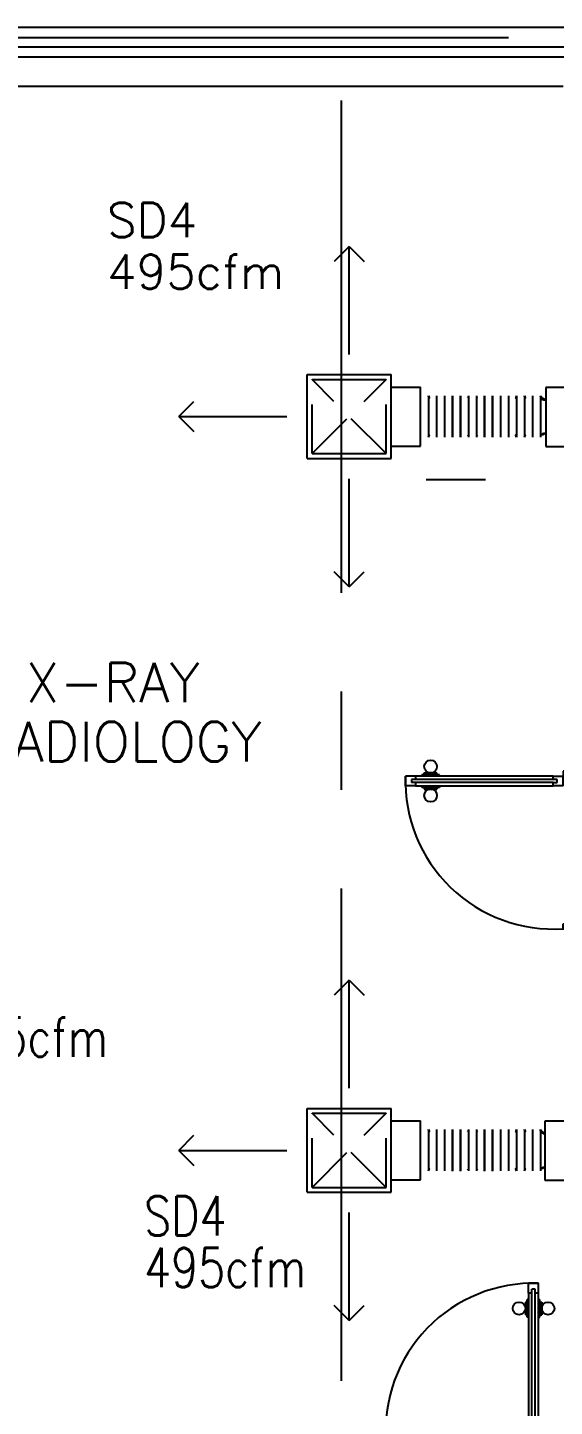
# Model space of a CAD drawing. Extents: x 417866230.2 to 417866327.8, y 43498045.5 to 43498135.4.
# Drawn here: x 417866251 to 417866253.68, y 43498114.97 to 43498121.97 of the extents above; entities that cross this region are included whole.
import ezdxf

# ---------------------------------------------------------------- set-up
doc = ezdxf.new("R2010")
doc.units = 0
doc.header["$MEASUREMENT"] = 0
doc.linetypes.add('CENTERX2', pattern=[4, 2.5, -0.5, 0.5, -0.5])
doc.linetypes.add('HIDDEN', pattern=[0.375, 0.25, -0.125])
for name, color, linetype in [('AXES', 11, 'CENTERX2'), ('DOOR', 9, 'CONTINUOUS'), ('DUCT', 6, 'CONTINUOUS'), ('INSUL', 9, 'CONTINUOUS'), ('M-AC-FLEX', 3, 'CONTINUOUS'), ('M-EGU.', 2, 'CONTINUOUS'), ('RM-NAME', 9, 'CONTINUOUS'), ('SCD', 2, 'CONTINUOUS'), ('WALL', 4, 'CONTINUOUS')]:
    doc.layers.add(name, color=color, linetype=linetype)
doc.styles.add('ROMANS', font='ROMANS.shx', dxfattribs={"width": 0.6})

# ---------------------------------------------------------------- blocks, each defined once
blk = doc.blocks.new('A$C09EF76E8')
at = {"layer": 'DOOR', "color": 0, "linetype": 'ByBlock'}
for p, q in [((776.6, 950), (726.6, 950)), ((726.6, 950), (776.6, 950)), ((726.6, 900), (726.6, 950)), ((759.6, 920), (743.6, 920)), ((743.6, 900), (743.6, 920)), ((759.6, 900), (759.6, 920)), ((776.6, 900), (776.6, 950)), ((719.4, 855), (710.4, 855)), ((710.4, 855), (710.4, 790.2)), ((726.6, 867.6), (719.4, 867.6)), ((719.4, 777.6), (719.4, 867.6)), ((719.4, 855), (719.4, 790.2)), ((743.6, 900), (726.6, 900)), ((776.6, 900), (759.6, 900)), ((776.6, 867.6), (783.8, 867.6)), ((783.8, 777.6), (783.8, 867.6)), ((783.8, 855), (792.8, 855)), ((783.8, 855), (783.8, 790.2)), ((792.8, 855), (792.8, 790.2)), ((719.4, 790.2), (710.4, 790.2)), ((726.6, 777.6), (719.4, 777.6)), ((776.6, 777.6), (783.8, 777.6)), ((783.8, 790.2), (792.8, 790.2)), ((1.6, 0), (1.6, 150)), ((1.6, 150), (26.6, 150)), ((1.6, 150), (1.6, 0)), ((26.6, 150), (26.6, 100)), ((726.6, 150), (726.6, 200)), ((726.6, 200), (743.6, 200)), ((726.6, 150), (776.6, 150)), ((743.6, 200), (743.6, 180)), ((743.6, 180), (759.6, 180)), ((759.6, 180), (759.6, 200)), ((759.6, 200), (776.6, 200)), ((776.6, 200), (776.6, 150)), ((776.6, 150), (776.6, 100)), ((801.6, 150), (776.6, 150)), ((801.6, 150), (801.6, 0)), ((26.6, 100), (51.6, 100)), ((51.6, 100), (51.6, 0)), ((776.6, 100), (751.6, 100)), ((751.6, 100), (751.6, 0)), ((51.6, 0), (1.6, 0)), ((751.6, 0), (801.6, 0))]:
    blk.add_line(p, q, dxfattribs=at)
at = {"layer": 'DOOR', "linetype": 'ByBlock'}
for p, q in [((726.6, 900), (726.6, 200)), ((743.6, 200), (743.6, 900)), ((759.6, 200), (759.6, 900)), ((776.6, 200), (776.6, 900)), ((801.6, 0), (801.6, 150))]:
    blk.add_line(p, q, dxfattribs=at)
at = {"layer": 'DOOR', "color": 9, "linetype": 'ByBlock'}
for p, q in [((51.6, 0), (1.6, 113.7)), ((51.6, 0), (38.2, 100)), ((751.6, 0), (801.6, 113.7)), ((751.6, 0), (764.9, 100)), ((51.6, 0), (1.6, 40.1)), ((751.6, 0), (801.6, 40.1))]:
    blk.add_line(p, q, dxfattribs=at)
at = {"layer": 'DOOR', "color": 0, "linetype": 'ByBlock'}
for centre in [(678.1, 822.6), (825.1, 822.6)]:
    blk.add_circle(centre, 32.4, dxfattribs=at)
at = {"layer": 'DOOR', "linetype": 'HIDDEN', "ltscale": 0.5}
blk.add_arc((751.6, 198.8), 751.6, 88.09382, 183.72494, dxfattribs=at)
at = {"layer": 'DOOR', "color": 9, "linetype": 'ByBlock'}
for centre, radius, start, end in [((51.6, 0), 154.4, 103.71423, 108.89471), ((751.6, 0), 154.4, 71.10529, 76.28577), ((51.6, 0), 134.4, 100.71998, 111.84015), ((51.6, 0), 94.4, 90, 121.98181), ((51.6, 0), 74.4, 90, 132.22357), ((751.6, 0), 94.4, 58.01819, 90), ((751.6, 0), 74.4, 47.77643, 90), ((751.6, 0), 134.4, 68.15985, 79.28002), ((751.6, 0), 114.4, 64.08384, 77.37743), ((51.6, 0), 54.4, 90, 156.79262), ((51.6, 0), 34.4, 90, 180), ((51.6, 0), 14.4, 90, 180), ((751.6, 0), 54.4, 23.20738, 90), ((751.6, 0), 34.4, 0, 90), ((751.6, 0), 14.4, 0, 90)]:
    blk.add_arc(centre, radius, start, end, dxfattribs=at)

msp = doc.modelspace()

# ---------------------------------------------------------------- linework, layer by layer
at = {"layer": 'AXES'}
for p, q in [((417866230.9454, 43498121.9221), (417866300.0369, 43498121.9221)), ((417866252.5969, 43498063.1021), (417866252.5969, 43498121.9221))]:
    msp.add_line(p, q, dxfattribs=at)
at = {"layer": 'DUCT'}
for p, q in [((417866254.7581, 43498120.1454), (417866253.6336, 43498120.1454)), ((417866253.6336, 43498120.1454), (417866253.6336, 43498119.8454)), ((417866253.6336, 43498119.8454), (417866254.6081, 43498119.8454)), ((417866253.6287, 43498116.4204), (417866253.6287, 43498116.1204)), ((417866254.6851, 43498116.4204), (417866253.6287, 43498116.4204)), ((417866253.6287, 43498116.1204), (417866254.5351, 43498116.1204))]:
    msp.add_line(p, q, dxfattribs=at)
at = {"layer": 'INSUL'}
for p, q in [((417866255.9469, 43498121.8721), (417866249.2469, 43498121.8721)), ((417866255.9469, 43498121.8221), (417866249.2469, 43498121.8221))]:
    msp.add_line(p, q, dxfattribs=at)
at = {"layer": 'M-AC-FLEX', "color": 11}
for p, q in [((417866253.0386, 43498120.1025), (417866253.0386, 43498119.8924)), ((417866253.0794, 43498120.1025), (417866253.0794, 43498119.8924)), ((417866253.0794, 43498120.1025), (417866253.0794, 43498119.8924)), ((417866253.1201, 43498120.1025), (417866253.1201, 43498119.8924)), ((417866253.1201, 43498120.1025), (417866253.1201, 43498119.8924)), ((417866253.1608, 43498120.1025), (417866253.1608, 43498119.8924)), ((417866253.1608, 43498120.1025), (417866253.1608, 43498119.8924)), ((417866253.1608, 43498119.892), (417866253.1608, 43498120.1021)), ((417866253.1608, 43498119.892), (417866253.1608, 43498120.1021)), ((417866253.2008, 43498120.1025), (417866253.2008, 43498119.8924)), ((417866253.2008, 43498120.1025), (417866253.2008, 43498119.8924)), ((417866253.2008, 43498119.892), (417866253.2008, 43498120.1021)), ((417866253.2008, 43498119.892), (417866253.2008, 43498120.1021)), ((417866253.2416, 43498120.1025), (417866253.2416, 43498119.8924)), ((417866253.2416, 43498120.1025), (417866253.2416, 43498119.8924)), ((417866253.2823, 43498120.1025), (417866253.2823, 43498119.8924)), ((417866253.2823, 43498120.1025), (417866253.2823, 43498119.8924)), ((417866253.323, 43498120.1025), (417866253.323, 43498119.8924)), ((417866253.323, 43498120.1025), (417866253.323, 43498119.8924)), ((417866253.3231, 43498119.892), (417866253.3231, 43498120.1021)), ((417866253.3231, 43498119.892), (417866253.3231, 43498120.1021)), ((417866253.3631, 43498120.1025), (417866253.3631, 43498119.8924)), ((417866253.3631, 43498120.1025), (417866253.3631, 43498119.8924)), ((417866253.3631, 43498119.892), (417866253.3631, 43498120.1021)), ((417866253.3631, 43498119.892), (417866253.3631, 43498120.1021)), ((417866253.4038, 43498120.1025), (417866253.4038, 43498119.8924)), ((417866253.4038, 43498120.1025), (417866253.4038, 43498119.8924)), ((417866253.4445, 43498120.1025), (417866253.4445, 43498119.8924)), ((417866253.4445, 43498120.1025), (417866253.4445, 43498119.8924)), ((417866253.4853, 43498120.1025), (417866253.4853, 43498119.8924)), ((417866253.526, 43498120.1025), (417866253.526, 43498119.8924)), ((417866253.5667, 43498120.1025), (417866253.5667, 43498119.8924)), ((417866253.5667, 43498120.1025), (417866253.5667, 43498119.8924)), ((417866253.6075, 43498120.1025), (417866253.6075, 43498119.8924)), ((417866253.6075, 43498120.1025), (417866253.6075, 43498119.8924)), ((417866253.0386, 43498116.3775), (417866253.0386, 43498116.1674)), ((417866253.0794, 43498116.3775), (417866253.0794, 43498116.1674)), ((417866253.0794, 43498116.3775), (417866253.0794, 43498116.1674)), ((417866253.1201, 43498116.3775), (417866253.1201, 43498116.1674)), ((417866253.1201, 43498116.3775), (417866253.1201, 43498116.1674)), ((417866253.1608, 43498116.3775), (417866253.1608, 43498116.1674)), ((417866253.1608, 43498116.3775), (417866253.1608, 43498116.1674)), ((417866253.1608, 43498116.167), (417866253.1608, 43498116.3771)), ((417866253.1608, 43498116.167), (417866253.1608, 43498116.3771)), ((417866253.2008, 43498116.3775), (417866253.2008, 43498116.1674)), ((417866253.2008, 43498116.3775), (417866253.2008, 43498116.1674)), ((417866253.2008, 43498116.167), (417866253.2008, 43498116.3771)), ((417866253.2008, 43498116.167), (417866253.2008, 43498116.3771)), ((417866253.2416, 43498116.3775), (417866253.2416, 43498116.1674)), ((417866253.2416, 43498116.3775), (417866253.2416, 43498116.1674)), ((417866253.2823, 43498116.3775), (417866253.2823, 43498116.1674)), ((417866253.2823, 43498116.3775), (417866253.2823, 43498116.1674)), ((417866253.323, 43498116.3775), (417866253.323, 43498116.1674)), ((417866253.323, 43498116.3775), (417866253.323, 43498116.1674)), ((417866253.3231, 43498116.167), (417866253.3231, 43498116.3771)), ((417866253.3231, 43498116.167), (417866253.3231, 43498116.3771)), ((417866253.3631, 43498116.3775), (417866253.3631, 43498116.1674)), ((417866253.3631, 43498116.3775), (417866253.3631, 43498116.1674)), ((417866253.3631, 43498116.167), (417866253.3631, 43498116.3771)), ((417866253.3631, 43498116.167), (417866253.3631, 43498116.3771)), ((417866253.4038, 43498116.3775), (417866253.4038, 43498116.1674)), ((417866253.4038, 43498116.3775), (417866253.4038, 43498116.1674)), ((417866253.4445, 43498116.3775), (417866253.4445, 43498116.1674)), ((417866253.4445, 43498116.3775), (417866253.4445, 43498116.1674)), ((417866253.4853, 43498116.3775), (417866253.4853, 43498116.1674)), ((417866253.526, 43498116.3775), (417866253.526, 43498116.1674)), ((417866253.5667, 43498116.3775), (417866253.5667, 43498116.1674)), ((417866253.5667, 43498116.3775), (417866253.5667, 43498116.1674)), ((417866253.6075, 43498116.3775), (417866253.6075, 43498116.1674)), ((417866253.6075, 43498116.3775), (417866253.6075, 43498116.1674))]:
    msp.add_line(p, q, dxfattribs=at)
at = {"layer": 'M-AC-FLEX'}
for points in [[(417866253.0386, 43498120.1018, -0.00451), (417866253.0386, 43498120.1021, 1.018005), (417866252.9986, 43498120.1021)], [(417866252.9986, 43498120.1018, 0.00451), (417866252.9986, 43498120.1021, -1.018005), (417866253.0386, 43498120.1021)], [(417866253.0386, 43498120.1025, 1), (417866253.0794, 43498120.1025, -1), (417866253.1201, 43498120.1025)], [(417866253.0794, 43498120.1025, -1), (417866253.1201, 43498120.1025)], [(417866253.1608, 43498120.1025, -1), (417866253.1201, 43498120.1025, 1), (417866253.0794, 43498120.1025)], [(417866253.1201, 43498120.1025, 1), (417866253.0794, 43498120.1025)], [(417866253.2008, 43498120.1018, -0.00451), (417866253.2008, 43498120.1021, 1.018005), (417866253.1608, 43498120.1021)], [(417866253.1608, 43498120.1018, 0.00451), (417866253.1608, 43498120.1021, -1.018005), (417866253.2008, 43498120.1021)], [(417866253.2008, 43498120.1025, 1), (417866253.2416, 43498120.1025, -1), (417866253.2823, 43498120.1025)], [(417866253.2386, 43498120.0919, 0.136926), (417866253.2416, 43498120.1025, -1), (417866253.2823, 43498120.1025)], [(417866253.2823, 43498120.1025, 1), (417866253.2416, 43498120.1025)], [(417866253.2416, 43498120.1025, -1), (417866253.2823, 43498120.1025)], [(417866253.2853, 43498120.0919, -0.136926), (417866253.2823, 43498120.1025, 1), (417866253.2416, 43498120.1025)], [(417866253.2416, 43498120.1025, -1), (417866253.2823, 43498120.1025)], [(417866253.323, 43498120.1025, -1), (417866253.2823, 43498120.1025, 1), (417866253.2416, 43498120.1025)], [(417866253.2823, 43498120.1025, 1), (417866253.2416, 43498120.1025)], [(417866253.323, 43498120.1018, 0.00451), (417866253.3231, 43498120.1021, -1.018005), (417866253.3631, 43498120.1021)], [(417866253.3631, 43498120.1018, -0.00451), (417866253.3631, 43498120.1021, 1.018005), (417866253.3231, 43498120.1021)], [(417866253.3631, 43498120.1025, 1), (417866253.4038, 43498120.1025, -1), (417866253.4445, 43498120.1025)], [(417866253.4445, 43498120.1025, 1), (417866253.4038, 43498120.1025)], [(417866253.4038, 43498120.1025, -1), (417866253.4445, 43498120.1025)], [(417866253.4853, 43498120.1025, -1), (417866253.4445, 43498120.1025, 1), (417866253.4038, 43498120.1025)], [(417866253.4853, 43498120.1018, 0.00451), (417866253.4853, 43498120.1021, -0.999156), (417866253.5261, 43498120.1021)], [(417866253.5261, 43498120.1018, -0.00451), (417866253.5261, 43498120.1021, 0.999156), (417866253.4853, 43498120.1021)], [(417866253.526, 43498120.1025, 1), (417866253.5667, 43498120.1025, -1), (417866253.6075, 43498120.1025)], [(417866253.5667, 43498120.1025, -1), (417866253.6075, 43498120.1025)], [(417866253.6336, 43498120.0829, -0.500586), (417866253.6075, 43498120.1025, 1), (417866253.5667, 43498120.1025)], [(417866253.6075, 43498120.1025, 1), (417866253.5667, 43498120.1025)], [(417866253.0386, 43498120.1025, 0.412332), (417866253.0589, 43498120.0821, 0.412332)], [(417866253.0794, 43498120.1025, -1), (417866253.0386, 43498120.1025)], [(417866253.1201, 43498120.1025, 1), (417866253.1608, 43498120.1025)], [(417866253.2416, 43498120.1025, -1), (417866253.2008, 43498120.1025)], [(417866253.2823, 43498120.1025, 1), (417866253.323, 43498120.1025)], [(417866253.4038, 43498120.1025, -1), (417866253.3631, 43498120.1025)], [(417866253.4445, 43498120.1025, 1), (417866253.4853, 43498120.1025)], [(417866253.4853, 43498120.1025, -0.412332), (417866253.465, 43498120.0821, -0.412332)], [(417866253.526, 43498120.1025, 0.412332), (417866253.5463, 43498120.0821, 0.412332)], [(417866253.5667, 43498120.1025, -1), (417866253.526, 43498120.1025)], [(417866253.6075, 43498120.1025, 0.500586), (417866253.6336, 43498120.0829, 0.500586)], [(417866253.0386, 43498119.8924, -0.412332), (417866253.0589, 43498119.9128, -0.412332)], [(417866253.0386, 43498119.8924, -1), (417866253.0794, 43498119.8924, 1), (417866253.1201, 43498119.8924)], [(417866253.1608, 43498119.8924, 1), (417866253.1201, 43498119.8924, -1), (417866253.0794, 43498119.8924)], [(417866253.2008, 43498119.8924, -1), (417866253.2416, 43498119.8924, 1), (417866253.2823, 43498119.8924)], [(417866253.2386, 43498119.9029, -0.136926), (417866253.2416, 43498119.8924, 1), (417866253.2823, 43498119.8924)], [(417866253.323, 43498119.8924, 1), (417866253.2823, 43498119.8924, -1), (417866253.2416, 43498119.8924)], [(417866253.2853, 43498119.9029, 0.136926), (417866253.2823, 43498119.8924, -1), (417866253.2416, 43498119.8924)], [(417866253.3631, 43498119.8924, -1), (417866253.4038, 43498119.8924, 1), (417866253.4445, 43498119.8924)], [(417866253.4853, 43498119.8924, 1), (417866253.4445, 43498119.8924, -1), (417866253.4038, 43498119.8924)], [(417866253.4853, 43498119.8924, 0.412332), (417866253.465, 43498119.9128, 0.412332)], [(417866253.526, 43498119.8924, -0.412332), (417866253.5463, 43498119.9128, -0.412332)], [(417866253.526, 43498119.8924, -1), (417866253.5667, 43498119.8924, 1), (417866253.6075, 43498119.8924)], [(417866253.6336, 43498119.9119, 0.500586), (417866253.6075, 43498119.8924, -1), (417866253.5667, 43498119.8924)], [(417866253.0386, 43498119.8924, -0.999838), (417866252.9986, 43498119.8917)], [(417866252.9986, 43498119.8924, 0.999838), (417866253.0386, 43498119.8917)], [(417866252.9986, 43498119.8924, 0.999838), (417866253.0386, 43498119.8917)], [(417866253.0386, 43498119.8924, -0.999838), (417866252.9986, 43498119.8917)], [(417866253.0386, 43498119.8924, 0.00451), (417866253.0386, 43498119.892, -0.008922), (417866253.0386, 43498119.8913)], [(417866253.0386, 43498119.8917, 0.004461), (417866253.0386, 43498119.892)], [(417866253.0386, 43498119.892, -0.008922), (417866253.0386, 43498119.8913)], [(417866253.0386, 43498119.8917, 0.004461), (417866253.0386, 43498119.892)], [(417866253.1608, 43498119.8924, -0.00451), (417866253.1608, 43498119.892, 0.008922), (417866253.1608, 43498119.8913)], [(417866253.2008, 43498119.8924, -0.999838), (417866253.1608, 43498119.8917)], [(417866253.1608, 43498119.8924, 0.999838), (417866253.2008, 43498119.8917)], [(417866253.1608, 43498119.8924, 0.999838), (417866253.2008, 43498119.8917)], [(417866253.2008, 43498119.8924, -0.999838), (417866253.1608, 43498119.8917)], [(417866253.1608, 43498119.8917, -0.004461), (417866253.1608, 43498119.892)], [(417866253.1608, 43498119.8917, -0.004461), (417866253.1608, 43498119.892)], [(417866253.1608, 43498119.892, 0.008922), (417866253.1608, 43498119.8913)], [(417866253.2008, 43498119.8924, 0.00451), (417866253.2008, 43498119.892, -0.008922), (417866253.2008, 43498119.8913)], [(417866253.2008, 43498119.8917, 0.004461), (417866253.2008, 43498119.892)], [(417866253.2008, 43498119.892, -0.008922), (417866253.2008, 43498119.8913)], [(417866253.2008, 43498119.8917, 0.004461), (417866253.2008, 43498119.892)], [(417866253.323, 43498119.8924, 0.999838), (417866253.3631, 43498119.8917)], [(417866253.3631, 43498119.8924, -0.999838), (417866253.323, 43498119.8917)], [(417866253.323, 43498119.8924, -0.00451), (417866253.3231, 43498119.892, 0.008922), (417866253.3231, 43498119.8913)], [(417866253.3631, 43498119.8924, -0.999838), (417866253.323, 43498119.8917)], [(417866253.323, 43498119.8924, 0.999838), (417866253.3631, 43498119.8917)], [(417866253.323, 43498119.8917, -0.004461), (417866253.3231, 43498119.892)], [(417866253.3231, 43498119.892, 0.008922), (417866253.3231, 43498119.8913)], [(417866253.323, 43498119.8917, -0.004461), (417866253.3231, 43498119.892)], [(417866253.3631, 43498119.8924, 0.00451), (417866253.3631, 43498119.892, -0.008922), (417866253.3631, 43498119.8913)], [(417866253.3631, 43498119.8917, 0.004461), (417866253.3631, 43498119.892)], [(417866253.3631, 43498119.8917, 0.004461), (417866253.3631, 43498119.892)], [(417866253.3631, 43498119.892, -0.008922), (417866253.3631, 43498119.8913)], [(417866253.4853, 43498119.8924, -0.00451), (417866253.4853, 43498119.892, 0.008922), (417866253.4853, 43498119.8913)], [(417866253.526, 43498119.8924, -0.983673), (417866253.4853, 43498119.8917)], [(417866253.4853, 43498119.8924, 0.983673), (417866253.526, 43498119.8917)], [(417866253.4853, 43498119.8924, 0.983673), (417866253.526, 43498119.8917)], [(417866253.4853, 43498119.8917, -0.004461), (417866253.4853, 43498119.892)], [(417866253.4853, 43498119.892, 0.008922), (417866253.4853, 43498119.8913)], [(417866253.4853, 43498119.8917, -0.004461), (417866253.4853, 43498119.892)], [(417866253.526, 43498119.8924, 0.00451), (417866253.526, 43498119.892, -0.008922), (417866253.526, 43498119.8913)], [(417866253.526, 43498119.8917, 0.004461), (417866253.526, 43498119.892)], [(417866253.526, 43498119.892, -0.008922), (417866253.526, 43498119.8913)], [(417866253.526, 43498119.8917, 0.004461), (417866253.526, 43498119.892)], [(417866253.0386, 43498116.3768, -0.00451), (417866253.0386, 43498116.3771, 1.018005), (417866252.9986, 43498116.3771)], [(417866252.9986, 43498116.3768, 0.00451), (417866252.9986, 43498116.3771, -1.018005), (417866253.0386, 43498116.3771)], [(417866253.0386, 43498116.3775, 1), (417866253.0794, 43498116.3775, -1), (417866253.1201, 43498116.3775)], [(417866253.0794, 43498116.3775, -1), (417866253.1201, 43498116.3775)], [(417866253.1608, 43498116.3775, -1), (417866253.1201, 43498116.3775, 1), (417866253.0794, 43498116.3775)], [(417866253.1201, 43498116.3775, 1), (417866253.0794, 43498116.3775)], [(417866253.2008, 43498116.3768, -0.00451), (417866253.2008, 43498116.3771, 1.018005), (417866253.1608, 43498116.3771)], [(417866253.1608, 43498116.3768, 0.00451), (417866253.1608, 43498116.3771, -1.018005), (417866253.2008, 43498116.3771)], [(417866253.2008, 43498116.3775, 1), (417866253.2416, 43498116.3775, -1), (417866253.2823, 43498116.3775)], [(417866253.2386, 43498116.3669, 0.136926), (417866253.2416, 43498116.3775, -1), (417866253.2823, 43498116.3775)], [(417866253.2823, 43498116.3775, 1), (417866253.2416, 43498116.3775)], [(417866253.2416, 43498116.3775, -1), (417866253.2823, 43498116.3775)], [(417866253.2853, 43498116.3669, -0.136926), (417866253.2823, 43498116.3775, 1), (417866253.2416, 43498116.3775)], [(417866253.2416, 43498116.3775, -1), (417866253.2823, 43498116.3775)], [(417866253.323, 43498116.3775, -1), (417866253.2823, 43498116.3775, 1), (417866253.2416, 43498116.3775)], [(417866253.2823, 43498116.3775, 1), (417866253.2416, 43498116.3775)], [(417866253.323, 43498116.3768, 0.00451), (417866253.3231, 43498116.3771, -1.018005), (417866253.3631, 43498116.3771)], [(417866253.3631, 43498116.3768, -0.00451), (417866253.3631, 43498116.3771, 1.018005), (417866253.3231, 43498116.3771)], [(417866253.3631, 43498116.3775, 1), (417866253.4038, 43498116.3775, -1), (417866253.4445, 43498116.3775)], [(417866253.4445, 43498116.3775, 1), (417866253.4038, 43498116.3775)], [(417866253.4038, 43498116.3775, -1), (417866253.4445, 43498116.3775)], [(417866253.4853, 43498116.3775, -1), (417866253.4445, 43498116.3775, 1), (417866253.4038, 43498116.3775)], [(417866253.4853, 43498116.3768, 0.00451), (417866253.4853, 43498116.3771, -0.999156), (417866253.5261, 43498116.3771)], [(417866253.5261, 43498116.3768, -0.00451), (417866253.5261, 43498116.3771, 0.999156), (417866253.4853, 43498116.3771)], [(417866253.526, 43498116.3775, 1), (417866253.5667, 43498116.3775, -1), (417866253.6075, 43498116.3775)], [(417866253.5667, 43498116.3775, -1), (417866253.6075, 43498116.3775)], [(417866253.6287, 43498116.3571, -0.425982), (417866253.6075, 43498116.3775, 1), (417866253.5667, 43498116.3775)], [(417866253.6075, 43498116.3775, 1), (417866253.5667, 43498116.3775)], [(417866253.0386, 43498116.3775, 0.412332), (417866253.0589, 43498116.3571, 0.412332)], [(417866253.0794, 43498116.3775, -1), (417866253.0386, 43498116.3775)], [(417866253.1201, 43498116.3775, 1), (417866253.1608, 43498116.3775)], [(417866253.2416, 43498116.3775, -1), (417866253.2008, 43498116.3775)], [(417866253.2823, 43498116.3775, 1), (417866253.323, 43498116.3775)], [(417866253.4038, 43498116.3775, -1), (417866253.3631, 43498116.3775)], [(417866253.4445, 43498116.3775, 1), (417866253.4853, 43498116.3775)], [(417866253.4853, 43498116.3775, -0.412332), (417866253.465, 43498116.3571, -0.412332)], [(417866253.526, 43498116.3775, 0.412332), (417866253.5463, 43498116.3571, 0.412332)], [(417866253.5667, 43498116.3775, -1), (417866253.526, 43498116.3775)], [(417866253.6075, 43498116.3775, 0.425982), (417866253.6287, 43498116.3571, 0.425982)], [(417866253.0386, 43498116.1674, -0.412332), (417866253.0589, 43498116.1878, -0.412332)], [(417866253.0386, 43498116.1674, -1), (417866253.0794, 43498116.1674, 1), (417866253.1201, 43498116.1674)], [(417866253.1608, 43498116.1674, 1), (417866253.1201, 43498116.1674, -1), (417866253.0794, 43498116.1674)], [(417866253.2008, 43498116.1674, -1), (417866253.2416, 43498116.1674, 1), (417866253.2823, 43498116.1674)], [(417866253.323, 43498116.1674, 1), (417866253.2823, 43498116.1674, -1), (417866253.2416, 43498116.1674)], [(417866253.3631, 43498116.1674, -1), (417866253.4038, 43498116.1674, 1), (417866253.4445, 43498116.1674)], [(417866253.4853, 43498116.1674, 1), (417866253.4445, 43498116.1674, -1), (417866253.4038, 43498116.1674)], [(417866253.4853, 43498116.1674, 0.412332), (417866253.465, 43498116.1878, 0.412332)], [(417866253.526, 43498116.1674, -0.412332), (417866253.5463, 43498116.1878, -0.412332)], [(417866253.526, 43498116.1674, -1), (417866253.5667, 43498116.1674, 1), (417866253.6075, 43498116.1674)], [(417866253.6287, 43498116.1877, 0.425982), (417866253.6075, 43498116.1674, -1), (417866253.5667, 43498116.1674)], [(417866253.0386, 43498116.1674, -0.999838), (417866252.9986, 43498116.1667)], [(417866252.9986, 43498116.1674, 0.999838), (417866253.0386, 43498116.1667)], [(417866252.9986, 43498116.1674, 0.999838), (417866253.0386, 43498116.1667)], [(417866253.0386, 43498116.1674, -0.999838), (417866252.9986, 43498116.1667)], [(417866253.0386, 43498116.1674, 0.00451), (417866253.0386, 43498116.167, -0.008922), (417866253.0386, 43498116.1663)], [(417866253.0386, 43498116.1667, 0.004461), (417866253.0386, 43498116.167)], [(417866253.0386, 43498116.167, -0.008922), (417866253.0386, 43498116.1663)], [(417866253.0386, 43498116.1667, 0.004461), (417866253.0386, 43498116.167)], [(417866253.1608, 43498116.1674, -0.00451), (417866253.1608, 43498116.167, 0.008922), (417866253.1608, 43498116.1663)], [(417866253.2008, 43498116.1674, -0.999838), (417866253.1608, 43498116.1667)], [(417866253.1608, 43498116.1674, 0.999838), (417866253.2008, 43498116.1667)], [(417866253.1608, 43498116.1674, 0.999838), (417866253.2008, 43498116.1667)], [(417866253.2008, 43498116.1674, -0.999838), (417866253.1608, 43498116.1667)], [(417866253.1608, 43498116.1667, -0.004461), (417866253.1608, 43498116.167)], [(417866253.1608, 43498116.1667, -0.004461), (417866253.1608, 43498116.167)], [(417866253.1608, 43498116.167, 0.008922), (417866253.1608, 43498116.1663)], [(417866253.2008, 43498116.1674, 0.00451), (417866253.2008, 43498116.167, -0.008922), (417866253.2008, 43498116.1663)], [(417866253.2008, 43498116.1667, 0.004461), (417866253.2008, 43498116.167)], [(417866253.2008, 43498116.167, -0.008922), (417866253.2008, 43498116.1663)], [(417866253.2008, 43498116.1667, 0.004461), (417866253.2008, 43498116.167)], [(417866253.2386, 43498116.1779, -0.136926), (417866253.2416, 43498116.1674, 1), (417866253.2823, 43498116.1674)], [(417866253.2853, 43498116.1779, 0.136926), (417866253.2823, 43498116.1674, -1), (417866253.2416, 43498116.1674)], [(417866253.323, 43498116.1674, 0.999838), (417866253.3631, 43498116.1667)], [(417866253.3631, 43498116.1674, -0.999838), (417866253.323, 43498116.1667)], [(417866253.323, 43498116.1674, -0.00451), (417866253.3231, 43498116.167, 0.008922), (417866253.3231, 43498116.1663)], [(417866253.3631, 43498116.1674, -0.999838), (417866253.323, 43498116.1667)], [(417866253.323, 43498116.1674, 0.999838), (417866253.3631, 43498116.1667)], [(417866253.323, 43498116.1667, -0.004461), (417866253.3231, 43498116.167)], [(417866253.3231, 43498116.167, 0.008922), (417866253.3231, 43498116.1663)], [(417866253.323, 43498116.1667, -0.004461), (417866253.3231, 43498116.167)], [(417866253.3631, 43498116.1674, 0.00451), (417866253.3631, 43498116.167, -0.008922), (417866253.3631, 43498116.1663)], [(417866253.3631, 43498116.1667, 0.004461), (417866253.3631, 43498116.167)], [(417866253.3631, 43498116.1667, 0.004461), (417866253.3631, 43498116.167)], [(417866253.3631, 43498116.167, -0.008922), (417866253.3631, 43498116.1663)], [(417866253.4853, 43498116.1674, -0.00451), (417866253.4853, 43498116.167, 0.008922), (417866253.4853, 43498116.1663)], [(417866253.526, 43498116.1674, -0.983673), (417866253.4853, 43498116.1667)], [(417866253.4853, 43498116.1674, 0.983673), (417866253.526, 43498116.1667)], [(417866253.4853, 43498116.1674, 0.983673), (417866253.526, 43498116.1667)], [(417866253.4853, 43498116.1667, -0.004461), (417866253.4853, 43498116.167)], [(417866253.4853, 43498116.167, 0.008922), (417866253.4853, 43498116.1663)], [(417866253.4853, 43498116.1667, -0.004461), (417866253.4853, 43498116.167)], [(417866253.526, 43498116.1674, 0.00451), (417866253.526, 43498116.167, -0.008922), (417866253.526, 43498116.1663)], [(417866253.526, 43498116.1667, 0.004461), (417866253.526, 43498116.167)], [(417866253.526, 43498116.167, -0.008922), (417866253.526, 43498116.1663)], [(417866253.526, 43498116.1667, 0.004461), (417866253.526, 43498116.167)]]:
    msp.add_lwpolyline(points, format="xyb", dxfattribs=at)
at = {"layer": 'M-EGU.'}
for p, q in [((417866252.6356, 43498120.8611), (417866252.5592, 43498120.7847)), ((417866252.6356, 43498120.8611), (417866252.712, 43498120.7847)), ((417866252.6356, 43498120.3126), (417866252.6356, 43498120.8611)), ((417866252.4226, 43498119.7841), (417866252.4226, 43498120.2101)), ((417866252.4226, 43498120.2101), (417866252.8486, 43498120.2101)), ((417866252.8486, 43498119.7841), (417866252.8486, 43498120.2101)), ((417866252.8486, 43498120.1471), (417866252.9986, 43498120.1471)), ((417866252.9986, 43498119.8471), (417866252.9986, 43498120.1471)), ((417866251.7716, 43498119.9971), (417866251.848, 43498120.0734)), ((417866251.7716, 43498119.9971), (417866251.848, 43498119.9207)), ((417866251.7716, 43498119.9971), (417866252.3201, 43498119.9971)), ((417866252.8486, 43498119.8471), (417866252.9986, 43498119.8471)), ((417866252.4226, 43498119.7841), (417866252.8486, 43498119.7841)), ((417866252.6356, 43498119.1331), (417866252.6356, 43498119.6816)), ((417866253.0272, 43498119.6783), (417866253.3272, 43498119.6783)), ((417866252.6356, 43498119.1331), (417866252.5592, 43498119.2094)), ((417866252.6356, 43498119.1331), (417866252.712, 43498119.2094)), ((417866252.6356, 43498117.1361), (417866252.5592, 43498117.0597)), ((417866252.6356, 43498117.1361), (417866252.712, 43498117.0597)), ((417866252.6356, 43498116.5876), (417866252.6356, 43498117.1361)), ((417866252.4226, 43498116.0591), (417866252.4226, 43498116.4851)), ((417866252.4226, 43498116.4851), (417866252.8486, 43498116.4851)), ((417866252.8486, 43498116.0591), (417866252.8486, 43498116.4851)), ((417866252.8486, 43498116.4221), (417866252.9986, 43498116.4221)), ((417866252.9986, 43498116.1221), (417866252.9986, 43498116.4221)), ((417866251.7716, 43498116.2721), (417866251.848, 43498116.3484)), ((417866251.7716, 43498116.2721), (417866251.848, 43498116.1957)), ((417866251.7716, 43498116.2721), (417866252.3201, 43498116.2721)), ((417866252.8486, 43498116.1221), (417866252.9986, 43498116.1221)), ((417866252.4226, 43498116.0591), (417866252.8486, 43498116.0591)), ((417866252.6356, 43498115.4081), (417866252.6356, 43498115.9566)), ((417866252.6356, 43498115.4081), (417866252.5592, 43498115.4844)), ((417866252.6356, 43498115.4081), (417866252.712, 43498115.4844))]:
    msp.add_line(p, q, dxfattribs=at)
at = {"layer": 'M-EGU.', "linetype": 'HIDDEN'}
for p, q in [((417866252.4476, 43498119.8091), (417866252.4476, 43498120.1851)), ((417866252.4476, 43498120.1851), (417866252.8236, 43498120.1851)), ((417866252.8236, 43498119.8091), (417866252.4476, 43498120.1851)), ((417866252.4476, 43498119.8091), (417866252.8236, 43498120.1851)), ((417866252.8236, 43498119.8091), (417866252.8236, 43498120.1851)), ((417866252.4476, 43498119.8091), (417866252.8236, 43498119.8091)), ((417866252.4476, 43498116.0841), (417866252.4476, 43498116.4601)), ((417866252.4476, 43498116.4601), (417866252.8236, 43498116.4601)), ((417866252.8236, 43498116.0841), (417866252.4476, 43498116.4601)), ((417866252.4476, 43498116.0841), (417866252.8236, 43498116.4601)), ((417866252.8236, 43498116.0841), (417866252.8236, 43498116.4601)), ((417866252.4476, 43498116.0841), (417866252.8236, 43498116.0841))]:
    msp.add_line(p, q, dxfattribs=at)
at = {"layer": 'WALL'}
for p, q in [((417866255.9469, 43498121.9721), (417866249.2469, 43498121.9721)), ((417866253.7219, 43498121.6721), (417866249.2469, 43498121.6721))]:
    msp.add_line(p, q, dxfattribs=at)

# ---------------------------------------------------------------- block references
at = {"layer": 'DOOR', "xscale": 0.0009999999892897904, "yscale": 0.0009999999892897904, "zscale": 0.001, "rotation": 90}
msp.add_blockref('A$C09EF76E8', (417866253.8719, 43498117.3955), dxfattribs=at)
at = {"layer": 'DOOR', "xscale": 0.001000000047497451, "yscale": 0.0009999999892897904, "zscale": 0.001}
msp.add_blockref('A$C09EF76E8', (417866252.8203, 43498114.6471), dxfattribs=at)

# ---------------------------------------------------------------- texts
at = {"layer": 'RM-NAME', "style": 'ROMANS'}
for s, p in [('X-RAY', (417866250.9954, 43498118.5479)), ('RADIOLOGY', (417866250.752, 43498118.2468))]:
    msp.add_text(s, height=0.2, dxfattribs=at).set_placement(p)
at = {"layer": 'SCD', "style": 'ROMANS'}
for s, p in [('SD4', (417866251.4071, 43498120.9074)), ('495cfm', (417866251.4071, 43498120.6452))]:
    msp.add_text(s, height=0.175, dxfattribs=at).set_placement(p)
at = {"layer": 'SCD', "style": 'ROMANS', "width": 0.8}
for s, p in [('495cfm', (417866250.5909, 43498116.747)), ('SD4', (417866251.5949, 43498115.8393)), ('495cfm', (417866251.5949, 43498115.5771))]:
    msp.add_text(s, height=0.2, dxfattribs=at).set_placement(p)

doc.saveas('drawing.dxf')
